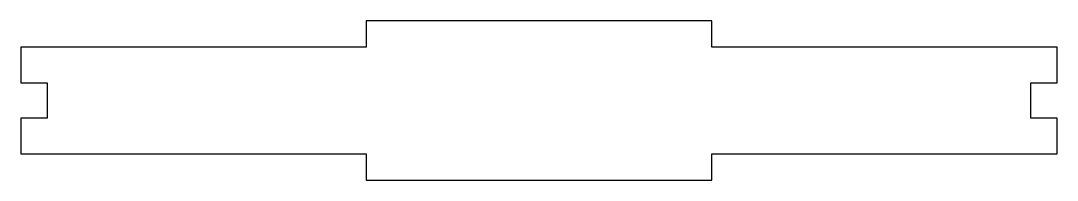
# Model space of a CAD drawing. Header units: millimetres. Extents: x -58 to 58, y -9 to 9.
import ezdxf

# ---------------------------------------------------------------- set-up
doc = ezdxf.new("R2010")
doc.units = ezdxf.units.MM

msp = doc.modelspace()

# ---------------------------------------------------------------- linework, layer by layer
at = {"color": 7, "linetype": 'Continuous', "lineweight": 25}
for p, q in [((19.5, 9), (-19.5, 9)), ((-19.5, 9), (-19.5, 6)), ((19.5, 6), (19.5, 9)), ((-19.5, 6), (-58.5, 6)), ((-58.5, 6), (-58.5, 2)), ((58.5, 6), (19.5, 6)), ((58.5, 2), (58.5, 6)), ((-58.5, 2), (-55.5, 2)), ((-55.5, 2), (-55.5, -2)), ((55.5, -2), (55.5, 2)), ((55.5, 2), (58.5, 2)), ((-55.5, -2), (-58.5, -2)), ((-58.5, -2), (-58.5, -6)), ((58.5, -2), (55.5, -2)), ((58.5, -6), (58.5, -2)), ((-58.5, -6), (-19.5, -6)), ((-19.5, -6), (-19.5, -9)), ((19.5, -9), (19.5, -6)), ((19.5, -6), (58.5, -6)), ((-19.5, -9), (19.5, -9))]:
    msp.add_line(p, q, dxfattribs=at)

doc.saveas('drawing.dxf')
